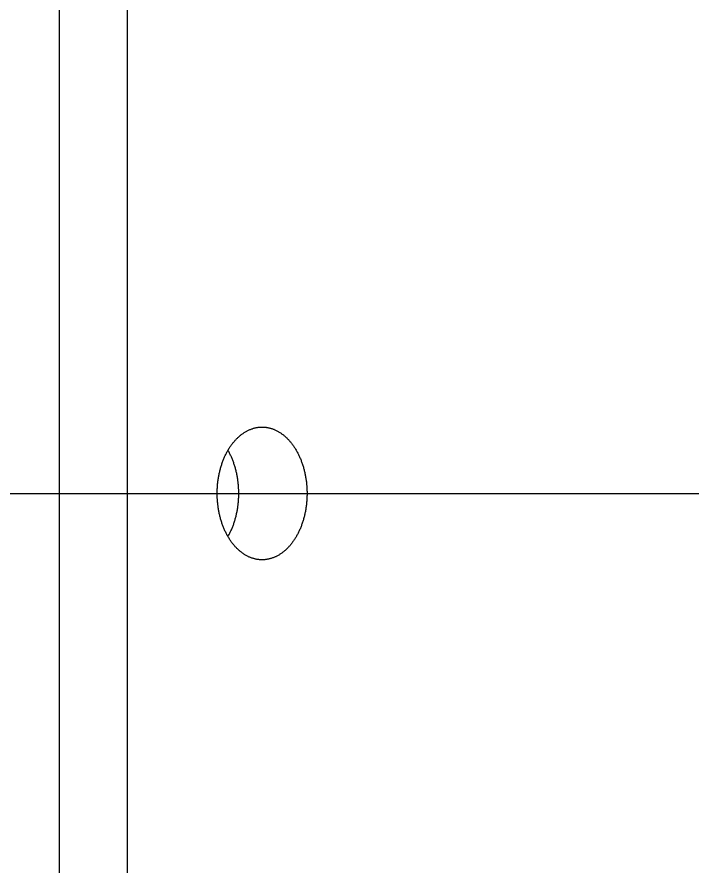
# Model space of a CAD drawing. Header units: millimetres. Extents: x 1084702 to 1166801, y 36632 to 124519.
# Drawn here: x 1098615 to 1098665.9, y 58456.9 to 58520.9 of the extents above; entities that cross this region are included whole.
import ezdxf

# ---------------------------------------------------------------- set-up
doc = ezdxf.new("R2010")
doc.units = ezdxf.units.MM
doc.header["$LTSCALE"] = 250
doc.linetypes.add('CENTER', pattern=[3, 2.5, -0.25, 0, -0.25])
doc.layers.get('0').update_dxf_attribs({"color": 255})

# ---------------------------------------------------------------- blocks, each defined once
blk = doc.blocks.new('PK65002M m platform_top')
at = {"linetype": 'Continuous'}
for p, q in [((-10472.884, 3053.177), (-10472.884, 2720.177)), ((-10467.734, 2720.177), (-10467.734, 3053.177))]:
    blk.add_line(p, q, dxfattribs=at)
at = {"linetype": 'CENTER'}
blk.add_line((-7861.584, 2886.677), (-11156.47, 2886.677), dxfattribs=at)
at = {"linetype": 'Continuous'}
for points in [[(-10483.045, 2881.677), (-10483.094, 2881.678), (-10483.143, 2881.679), (-10483.192, 2881.682), (-10483.241, 2881.686), (-10483.29, 2881.69), (-10483.339, 2881.696), (-10483.388, 2881.703), (-10483.437, 2881.711), (-10483.485, 2881.72), (-10483.534, 2881.73), (-10483.583, 2881.741), (-10483.631, 2881.753), (-10483.679, 2881.766), (-10483.727, 2881.78), (-10483.775, 2881.795), (-10483.823, 2881.811), (-10483.871, 2881.828), (-10483.919, 2881.846), (-10483.966, 2881.866), (-10484.013, 2881.886), (-10484.06, 2881.907), (-10484.107, 2881.929), (-10484.153, 2881.953), (-10484.2, 2881.977), (-10484.246, 2882.002), (-10484.292, 2882.028), (-10484.337, 2882.056), (-10484.383, 2882.084), (-10484.428, 2882.113), (-10484.472, 2882.143), (-10484.517, 2882.174), (-10484.561, 2882.206), (-10484.605, 2882.239), (-10484.649, 2882.273), (-10484.692, 2882.308), (-10484.735, 2882.344), (-10484.777, 2882.381), (-10484.819, 2882.418), (-10484.861, 2882.457), (-10484.903, 2882.496), (-10484.944, 2882.537), (-10484.984, 2882.578), (-10485.025, 2882.62), (-10485.064, 2882.663), (-10485.104, 2882.707), (-10485.143, 2882.752), (-10485.181, 2882.797), (-10485.219, 2882.843), (-10485.257, 2882.891), (-10485.294, 2882.939), (-10485.331, 2882.987), (-10485.367, 2883.037), (-10485.402, 2883.087), (-10485.438, 2883.138), (-10485.472, 2883.19), (-10485.507, 2883.243), (-10485.54, 2883.296), (-10485.573, 2883.35), (-10485.606, 2883.405), (-10485.638, 2883.46), (-10485.669, 2883.516), (-10485.7, 2883.574), (-10485.731, 2883.631), (-10485.761, 2883.689), (-10485.79, 2883.748), (-10485.819, 2883.808), (-10485.847, 2883.868), (-10485.874, 2883.928), (-10485.901, 2883.99), (-10485.927, 2884.051), (-10485.953, 2884.114), (-10485.978, 2884.176), (-10486.002, 2884.24), (-10486.026, 2884.303), (-10486.049, 2884.367), (-10486.071, 2884.432), (-10486.093, 2884.497), (-10486.114, 2884.562), (-10486.135, 2884.628), (-10486.154, 2884.694), (-10486.173, 2884.761), (-10486.192, 2884.828), (-10486.21, 2884.896), (-10486.227, 2884.964), (-10486.243, 2885.032), (-10486.259, 2885.1), (-10486.274, 2885.169), (-10486.289, 2885.239), (-10486.303, 2885.308), (-10486.316, 2885.378), (-10486.328, 2885.448), (-10486.34, 2885.519), (-10486.351, 2885.59), (-10486.361, 2885.661), (-10486.371, 2885.732), (-10486.38, 2885.803), (-10486.388, 2885.875), (-10486.396, 2885.946), (-10486.402, 2886.018), (-10486.409, 2886.09), (-10486.414, 2886.163), (-10486.419, 2886.235), (-10486.423, 2886.307), (-10486.426, 2886.38), (-10486.429, 2886.453), (-10486.43, 2886.525), (-10486.432, 2886.598), (-10486.432, 2886.671), (-10486.432, 2886.743), (-10486.431, 2886.816), (-10486.429, 2886.889), (-10486.427, 2886.961), (-10486.423, 2887.034), (-10486.419, 2887.107), (-10486.415, 2887.179), (-10486.41, 2887.252), (-10486.404, 2887.324), (-10486.397, 2887.396), (-10486.389, 2887.468), (-10486.381, 2887.54), (-10486.372, 2887.611), (-10486.363, 2887.683), (-10486.353, 2887.754), (-10486.342, 2887.825), (-10486.33, 2887.896), (-10486.317, 2887.966), (-10486.304, 2888.037), (-10486.291, 2888.107), (-10486.276, 2888.176), (-10486.261, 2888.246), (-10486.245, 2888.315), (-10486.229, 2888.383), (-10486.212, 2888.452), (-10486.194, 2888.52), (-10486.175, 2888.588), (-10486.156, 2888.655), (-10486.136, 2888.722), (-10486.115, 2888.788), (-10486.094, 2888.854), (-10486.072, 2888.92), (-10486.05, 2888.984), (-10486.027, 2889.049), (-10486.003, 2889.113), (-10485.979, 2889.176), (-10485.954, 2889.239), (-10485.928, 2889.301), (-10485.902, 2889.362), (-10485.875, 2889.423), (-10485.848, 2889.484), (-10485.82, 2889.543), (-10485.792, 2889.602), (-10485.763, 2889.661), (-10485.733, 2889.718), (-10485.703, 2889.776), (-10485.673, 2889.832), (-10485.641, 2889.888), (-10485.61, 2889.943), (-10485.577, 2889.998), (-10485.544, 2890.052), (-10485.511, 2890.105), (-10485.477, 2890.157), (-10485.442, 2890.209), (-10485.408, 2890.26), (-10485.372, 2890.31), (-10485.336, 2890.36), (-10485.3, 2890.408), (-10485.263, 2890.456), (-10485.225, 2890.503), (-10485.187, 2890.55), (-10485.149, 2890.595), (-10485.11, 2890.64), (-10485.071, 2890.684), (-10485.032, 2890.727), (-10484.991, 2890.769), (-10484.951, 2890.81), (-10484.91, 2890.851), (-10484.869, 2890.89), (-10484.827, 2890.929), (-10484.785, 2890.967), (-10484.743, 2891.004), (-10484.7, 2891.04), (-10484.657, 2891.075), (-10484.613, 2891.109), (-10484.569, 2891.142), (-10484.525, 2891.175), (-10484.48, 2891.206), (-10484.436, 2891.236), (-10484.391, 2891.266), (-10484.345, 2891.294), (-10484.299, 2891.322), (-10484.254, 2891.348), (-10484.207, 2891.374), (-10484.161, 2891.398), (-10484.114, 2891.422), (-10484.067, 2891.444), (-10484.02, 2891.466), (-10483.972, 2891.486), (-10483.925, 2891.506), (-10483.877, 2891.524)], [(-10483.877, 2891.524), (-10483.829, 2891.541), (-10483.781, 2891.558), (-10483.733, 2891.573), (-10483.684, 2891.587), (-10483.635, 2891.601), (-10483.587, 2891.613), (-10483.538, 2891.624), (-10483.489, 2891.634), (-10483.44, 2891.643), (-10483.391, 2891.651), (-10483.341, 2891.658), (-10483.292, 2891.664), (-10483.243, 2891.669), (-10483.193, 2891.672), (-10483.144, 2891.675), (-10483.094, 2891.677), (-10483.045, 2891.677)], [(-10483.045, 2891.677), (-10482.996, 2891.677), (-10482.947, 2891.675), (-10482.897, 2891.672), (-10482.848, 2891.669), (-10482.799, 2891.664), (-10482.751, 2891.658), (-10482.702, 2891.651), (-10482.653, 2891.644), (-10482.604, 2891.635), (-10482.556, 2891.625), (-10482.507, 2891.614), (-10482.459, 2891.602), (-10482.411, 2891.589), (-10482.362, 2891.575), (-10482.314, 2891.56), (-10482.266, 2891.543), (-10482.219, 2891.526), (-10482.171, 2891.508), (-10482.124, 2891.489), (-10482.077, 2891.469), (-10482.03, 2891.447), (-10481.983, 2891.425), (-10481.936, 2891.402), (-10481.89, 2891.378), (-10481.844, 2891.352), (-10481.798, 2891.326), (-10481.752, 2891.299), (-10481.707, 2891.271), (-10481.662, 2891.242), (-10481.617, 2891.211), (-10481.573, 2891.18), (-10481.529, 2891.148), (-10481.485, 2891.115), (-10481.441, 2891.081), (-10481.398, 2891.046), (-10481.355, 2891.011), (-10481.313, 2890.974), (-10481.271, 2890.936), (-10481.229, 2890.898), (-10481.187, 2890.858), (-10481.146, 2890.818), (-10481.106, 2890.776), (-10481.065, 2890.734), (-10481.025, 2890.691), (-10480.986, 2890.647), (-10480.947, 2890.603), (-10480.909, 2890.557), (-10480.871, 2890.511), (-10480.833, 2890.464), (-10480.796, 2890.416), (-10480.759, 2890.367), (-10480.723, 2890.318), (-10480.687, 2890.267), (-10480.652, 2890.216), (-10480.617, 2890.164), (-10480.583, 2890.112), (-10480.55, 2890.058), (-10480.517, 2890.004), (-10480.484, 2889.95), (-10480.452, 2889.894), (-10480.42, 2889.838), (-10480.389, 2889.781), (-10480.359, 2889.723), (-10480.329, 2889.665), (-10480.3, 2889.606), (-10480.271, 2889.547), (-10480.243, 2889.487), (-10480.216, 2889.426), (-10480.189, 2889.365), (-10480.162, 2889.303), (-10480.137, 2889.241), (-10480.112, 2889.178), (-10480.088, 2889.115), (-10480.064, 2889.051), (-10480.041, 2888.987), (-10480.019, 2888.923), (-10479.997, 2888.858), (-10479.976, 2888.792), (-10479.955, 2888.726), (-10479.935, 2888.66), (-10479.916, 2888.593), (-10479.898, 2888.526), (-10479.88, 2888.459), (-10479.863, 2888.391), (-10479.846, 2888.323), (-10479.831, 2888.254), (-10479.815, 2888.185), (-10479.801, 2888.116), (-10479.787, 2888.046), (-10479.774, 2887.976), (-10479.762, 2887.906), (-10479.75, 2887.835), (-10479.739, 2887.765), (-10479.729, 2887.694), (-10479.719, 2887.623), (-10479.71, 2887.551), (-10479.702, 2887.48), (-10479.694, 2887.408), (-10479.687, 2887.336), (-10479.681, 2887.264), (-10479.676, 2887.192), (-10479.671, 2887.12), (-10479.667, 2887.047), (-10479.664, 2886.974), (-10479.661, 2886.902), (-10479.659, 2886.829), (-10479.658, 2886.757), (-10479.658, 2886.684), (-10479.658, 2886.611), (-10479.659, 2886.539), (-10479.661, 2886.466), (-10479.663, 2886.393), (-10479.666, 2886.32), (-10479.67, 2886.248), (-10479.675, 2886.175), (-10479.68, 2886.103), (-10479.686, 2886.031), (-10479.693, 2885.958), (-10479.7, 2885.886), (-10479.709, 2885.815), (-10479.717, 2885.743), (-10479.727, 2885.672), (-10479.737, 2885.6), (-10479.748, 2885.529), (-10479.76, 2885.459), (-10479.772, 2885.388), (-10479.785, 2885.318), (-10479.799, 2885.248), (-10479.814, 2885.178), (-10479.829, 2885.109), (-10479.845, 2885.04), (-10479.861, 2884.971), (-10479.878, 2884.903), (-10479.896, 2884.834), (-10479.915, 2884.767), (-10479.934, 2884.7), (-10479.954, 2884.633), (-10479.974, 2884.566), (-10479.996, 2884.5), (-10480.018, 2884.435), (-10480.04, 2884.37), (-10480.063, 2884.305), (-10480.087, 2884.241), (-10480.111, 2884.178), (-10480.136, 2884.116), (-10480.162, 2884.054), (-10480.188, 2883.992), (-10480.214, 2883.931), (-10480.242, 2883.871), (-10480.269, 2883.811), (-10480.298, 2883.752), (-10480.327, 2883.694), (-10480.356, 2883.636), (-10480.387, 2883.579), (-10480.417, 2883.522), (-10480.448, 2883.466), (-10480.48, 2883.411), (-10480.513, 2883.357), (-10480.546, 2883.303), (-10480.579, 2883.25), (-10480.613, 2883.197), (-10480.647, 2883.145), (-10480.682, 2883.094), (-10480.718, 2883.044), (-10480.754, 2882.995), (-10480.79, 2882.946), (-10480.827, 2882.898), (-10480.865, 2882.851), (-10480.902, 2882.805), (-10480.941, 2882.759), (-10480.979, 2882.714), (-10481.019, 2882.671), (-10481.058, 2882.628), (-10481.098, 2882.585), (-10481.139, 2882.544), (-10481.18, 2882.504), (-10481.221, 2882.464), (-10481.263, 2882.425), (-10481.305, 2882.387), (-10481.347, 2882.351), (-10481.39, 2882.315), (-10481.433, 2882.28), (-10481.477, 2882.245), (-10481.521, 2882.212), (-10481.565, 2882.18), (-10481.609, 2882.149), (-10481.654, 2882.118), (-10481.699, 2882.089), (-10481.745, 2882.06), (-10481.79, 2882.033), (-10481.836, 2882.006), (-10481.883, 2881.981), (-10481.929, 2881.956), (-10481.976, 2881.933), (-10482.023, 2881.91), (-10482.07, 2881.889), (-10482.117, 2881.868), (-10482.165, 2881.849), (-10482.213, 2881.83)], [(-10480.47, 2889.926), (-10480.489, 2889.894), (-10480.52, 2889.838), (-10480.551, 2889.781), (-10480.582, 2889.723), (-10480.612, 2889.665), (-10480.641, 2889.606), (-10480.669, 2889.547), (-10480.698, 2889.487), (-10480.725, 2889.426), (-10480.752, 2889.365), (-10480.778, 2889.303), (-10480.804, 2889.241), (-10480.829, 2889.178), (-10480.853, 2889.115), (-10480.877, 2889.051), (-10480.9, 2888.987), (-10480.922, 2888.923), (-10480.944, 2888.858), (-10480.965, 2888.792), (-10480.985, 2888.726), (-10481.005, 2888.66), (-10481.024, 2888.593), (-10481.043, 2888.526), (-10481.061, 2888.459), (-10481.078, 2888.391), (-10481.094, 2888.323), (-10481.11, 2888.254), (-10481.125, 2888.185), (-10481.14, 2888.116), (-10481.153, 2888.046), (-10481.167, 2887.976), (-10481.179, 2887.906), (-10481.191, 2887.835), (-10481.202, 2887.765), (-10481.212, 2887.694), (-10481.222, 2887.623), (-10481.231, 2887.551), (-10481.239, 2887.48), (-10481.246, 2887.408), (-10481.253, 2887.336), (-10481.259, 2887.264), (-10481.265, 2887.192), (-10481.27, 2887.12), (-10481.274, 2887.047), (-10481.277, 2886.974), (-10481.279, 2886.902), (-10481.281, 2886.829), (-10481.282, 2886.757), (-10481.283, 2886.684), (-10481.283, 2886.611), (-10481.282, 2886.539), (-10481.28, 2886.466), (-10481.277, 2886.393), (-10481.274, 2886.32), (-10481.27, 2886.248), (-10481.266, 2886.175), (-10481.26, 2886.103), (-10481.254, 2886.031), (-10481.248, 2885.958), (-10481.24, 2885.886), (-10481.232, 2885.815), (-10481.223, 2885.743), (-10481.214, 2885.672), (-10481.203, 2885.6), (-10481.192, 2885.529), (-10481.181, 2885.459), (-10481.168, 2885.388), (-10481.155, 2885.318), (-10481.141, 2885.248), (-10481.127, 2885.178), (-10481.112, 2885.109), (-10481.096, 2885.04), (-10481.08, 2884.971), (-10481.062, 2884.903), (-10481.044, 2884.834), (-10481.026, 2884.767), (-10481.007, 2884.7), (-10480.987, 2884.633), (-10480.966, 2884.566), (-10480.945, 2884.5), (-10480.923, 2884.435), (-10480.901, 2884.37), (-10480.878, 2884.305), (-10480.854, 2884.241), (-10480.829, 2884.178), (-10480.805, 2884.116), (-10480.779, 2884.054), (-10480.753, 2883.992), (-10480.726, 2883.931), (-10480.699, 2883.871), (-10480.671, 2883.811), (-10480.643, 2883.752), (-10480.614, 2883.694), (-10480.584, 2883.636), (-10480.554, 2883.579), (-10480.523, 2883.522), (-10480.492, 2883.466), (-10480.47, 2883.428)], [(-10482.213, 2881.83), (-10482.261, 2881.813), (-10482.309, 2881.797), (-10482.357, 2881.781), (-10482.406, 2881.767), (-10482.454, 2881.754), (-10482.503, 2881.742), (-10482.552, 2881.73), (-10482.601, 2881.72), (-10482.65, 2881.711), (-10482.699, 2881.703), (-10482.749, 2881.696), (-10482.798, 2881.691), (-10482.847, 2881.686), (-10482.897, 2881.682), (-10482.946, 2881.679), (-10482.996, 2881.678), (-10483.045, 2881.677)]]:
    blk.add_lwpolyline(points, dxfattribs=at)
blk = doc.blocks.new('1-deck_B4_1')
at = {"linetype": 'CENTER', "rotation": 180}
blk.add_blockref('PK65002M m platform_top', (70387.468, 26963.109), dxfattribs=at)

msp = doc.modelspace()

# ---------------------------------------------------------------- block references
msp.add_blockref('1-deck_B4_1', (1017763.013, 34408.576))

doc.saveas('drawing.dxf')
